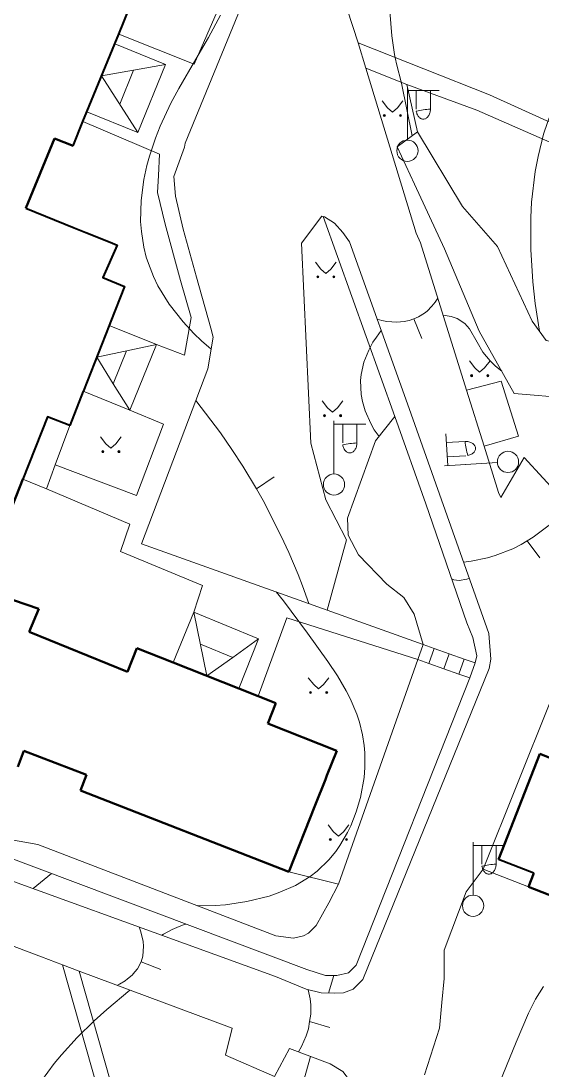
# Model space of a CAD drawing. Extents: x 1000 to 4000, y -5000 to -1000.
# Drawn here: x 1336 to 1385.1, y -4141.5 to -4042.7 of the extents above; entities that cross this region are included whole.
import ezdxf

# ---------------------------------------------------------------- set-up
doc = ezdxf.new("R2010")
doc.units = 0
doc.header["$MEASUREMENT"] = 0
for name, color, linetype in [('СЛОЙ_24', 7, 'CONTINUOUS'), ('СЛОЙ_25', 7, 'CONTINUOUS'), ('СЛОЙ_3', 7, 'CONTINUOUS'), ('СЛОЙ_37', 7, 'CONTINUOUS'), ('СЛОЙ_40', 7, 'CONTINUOUS'), ('СЛОЙ_41', 7, 'CONTINUOUS'), ('СЛОЙ_50', 7, 'CONTINUOUS'), ('СЛОЙ_6', 7, 'CONTINUOUS'), ('СЛОЙ_7', 7, 'CONTINUOUS')]:
    doc.layers.add(name, color=color, linetype=linetype)

msp = doc.modelspace()

# ---------------------------------------------------------------- linework, layer by layer
at = {"layer": 'СЛОЙ_24', "color": 253, "linetype": 'Continuous', "lineweight": 0}
for p, q in [((1352.322, -4046.749), (1345.227, -4043.904)), ((1368.516, -4047.128), (1367.794, -4044.72)), ((1351.429, -4074.151), (1348.791, -4073.157)), ((1339.254, -4084.485), (1346.904, -4087.383))]:
    msp.add_line(p, q, dxfattribs=at)
for points in [[(1383.27, -4000), (1375.044, -4015.2), (1374.209, -4016.421), (1373.44, -4017.612), (1371.682, -4018.812), (1369.445, -4019.771), (1367.047, -4020.091), (1365.369, -4020.33), (1351.485, -4054.189), (1351.43, -4054.544)], [(1407.236, -4006.503), (1404.147, -4014.794), (1391.306, -4009.365), (1386.393, -4020.929), (1381.781, -4018.997), (1379.076, -4025.453), (1372.726, -4027.274), (1372.347, -4027.571), (1371.415, -4027.91), (1369.122, -4029.191), (1367.684, -4030.55), (1367.261, -4031.202), (1366.526, -4032.108), (1365.383, -4034.475), (1365.144, -4036.622), (1367.794, -4044.72)], [(1348.825, -4039.022), (1354.723, -4041.291), (1352.322, -4046.749)], [(1367.794, -4044.72), (1380.153, -4049.617), (1397.656, -4057.568)], [(1368.516, -4047.128), (1373.236, -4062.645)], [(1368.516, -4047.128), (1372.368, -4048.654)], [(1372.368, -4048.654), (1378.949, -4051.062), (1401.155, -4060.807)], [(1349.064, -4055.229), (1341.866, -4052.143)], [(1351.43, -4054.544), (1350.406, -4057.314), (1350.567, -4059.161), (1351.289, -4062.291), (1352.556, -4066.797), (1353.897, -4071.601)], [(1349.064, -4055.229), (1348.962, -4057.234), (1348.881, -4058.839), (1349.604, -4061.81), (1351.035, -4067.116), (1352.047, -4070.611), (1351.429, -4074.151)], [(1364.855, -4098.168), (1366.676, -4091.542), (1364.722, -4087.771), (1363.33, -4082.424), (1362.46, -4063.614), (1364.363, -4061.047), (1364.486, -4061.093)], [(1364.486, -4061.093), (1364.596, -4061.133), (1365.563, -4061.726), (1366.35, -4062.596), (1366.975, -4063.461), (1372.589, -4079.181), (1380.102, -4100.35), (1380.272, -4102.78), (1380.115, -4103.649), (1368.228, -4132.967), (1367.308, -4133.853)], [(1364.486, -4061.093), (1371.222, -4079.926)], [(1373.236, -4062.645), (1373.65, -4063.577), (1377.991, -4077.438)], [(1367.308, -4133.853), (1366.386, -4134.216), (1365.536, -4134.234), (1364.296, -4134.216), (1362.88, -4133.88), (1360.01, -4132.657), (1326.035, -4120.363), (1321.294, -4117.52), (1314.751, -4112.107), (1309.917, -4108.516), (1307.59, -4105.996), (1306.868, -4103.507), (1307.109, -4100.536), (1307.831, -4098.208), (1308.954, -4095.158), (1311.362, -4089.699), (1318.424, -4071.956), (1319.609, -4070.23), (1320.612, -4069.749), (1322.538, -4069.99), (1325.89, -4071.251)], [(1353.897, -4071.601), (1354.135, -4072.456), (1353.618, -4075.444), (1347.377, -4091.907), (1364.855, -4098.168)], [(1377.991, -4077.438), (1381.24, -4076.603), (1382.882, -4081.792), (1379.641, -4082.708)], [(1377.991, -4077.438), (1379.641, -4082.708)], [(1349.436, -4080.634), (1346.268, -4079.341)], [(1349.436, -4080.634), (1346.904, -4087.383)], [(1371.222, -4079.926), (1374.161, -4088.142), (1378.024, -4099.352), (1378.596, -4100.738), (1378.957, -4102.464), (1378.794, -4103.141)], [(1379.641, -4082.708), (1381.014, -4087.089), (1381.217, -4087.571)], [(1381.217, -4087.571), (1383.414, -4083.803), (1386.993, -4087.68), (1396.351, -4091.685)], [(1338.428, -4086.728), (1346.293, -4090.06)], [(1346.293, -4090.06), (1345.41, -4092.629), (1353.115, -4095.84)], [(1353.115, -4095.84), (1352.297, -4098.367)], [(1373.888, -4101.403), (1364.855, -4098.168)], [(1361.06, -4098.891), (1358.354, -4106.27)], [(1373.388, -4102.813), (1361.06, -4098.891)], [(1387.435, -4102.97), (1385.887, -4106.73), (1379.57, -4122.573)], [(1378.294, -4104.551), (1367.597, -4131.6), (1366.88, -4132.317), (1365.787, -4132.59), (1364.717, -4132.59), (1362.939, -4131.998), (1326.937, -4118.494), (1326.726, -4118.368)], [(1379.57, -4122.573), (1377.968, -4124.698)], [(1383.827, -4124.217), (1379.57, -4122.573)], [(1377.968, -4124.698), (1375.878, -4130.19), (1375.878, -4132.848), (1375.666, -4135.116), (1375.453, -4137.526), (1374.036, -4141.933)], [(1337.97, -4130.822), (1331.858, -4128.529)], [(1339.942, -4131.562), (1337.97, -4130.822)], [(1341.521, -4132.154), (1339.942, -4131.562)], [(1339.942, -4131.562), (1347.064, -4156.736)], [(1341.521, -4132.154), (1354.021, -4176.336)], [(1355.911, -4137.551), (1341.521, -4132.154)], [(1355.911, -4137.551), (1355.284, -4140.08), (1359.891, -4142.083), (1361.326, -4139.456), (1365.153, -4140.889), (1366.348, -4141.605), (1367.066, -4142.56), (1367.305, -4143.516), (1364.515, -4150.708)]]:
    msp.add_lwpolyline(points, dxfattribs=at)
at = {"layer": 'СЛОЙ_25', "color": 253, "linetype": 'Continuous', "lineweight": 0}
for points in [[(1373.388, -4102.813), (1373.888, -4101.403)], [(1373.888, -4101.403), (1374.927, -4101.771), (1376.341, -4102.272), (1377.755, -4102.773), (1378.794, -4103.141)], [(1374.427, -4103.181), (1374.927, -4101.771)], [(1375.841, -4103.682), (1376.341, -4102.272)], [(1378.294, -4104.551), (1377.255, -4104.183), (1375.841, -4103.682), (1374.427, -4103.181), (1373.388, -4102.813)], [(1377.255, -4104.183), (1377.755, -4102.773)], [(1378.794, -4103.141), (1378.294, -4104.551)]]:
    msp.add_lwpolyline(points, dxfattribs=at)
at = {"layer": 'СЛОЙ_3', "color": 253, "linetype": 'Continuous', "lineweight": 0}
for p, q in [((1372.423, -4053.897), (1372.423, -4048.897)), ((1372.423, -4051.897), (1372.423, -4048.897)), ((1372.423, -4049.211), (1375.423, -4049.211)), ((1373.244, -4050.979), (1373.244, -4049.211)), ((1374.586, -4050.979), (1374.586, -4049.211)), ((1365.502, -4085.334), (1365.502, -4080.334)), ((1365.502, -4083.334), (1365.502, -4080.334)), ((1365.502, -4080.648), (1368.502, -4080.648)), ((1366.323, -4082.416), (1366.323, -4080.648)), ((1367.665, -4082.416), (1367.665, -4080.648)), ((1376.214, -4084.549), (1376.033, -4081.555)), ((1377.848, -4082.283), (1376.084, -4082.391)), ((1377.93, -4083.623), (1376.165, -4083.73)), ((1380.892, -4084.266), (1375.901, -4084.568)), ((1378.896, -4084.387), (1375.901, -4084.568)), ((1378.606, -4125.009), (1378.606, -4120.009)), ((1378.606, -4123.009), (1378.606, -4120.009)), ((1378.606, -4120.323), (1381.606, -4120.323)), ((1379.427, -4122.091), (1379.427, -4120.323)), ((1380.769, -4122.091), (1380.769, -4120.323))]:
    msp.add_line(p, q, dxfattribs=at)
for points in [[(1374.586, -4050.979, -0.035191), (1374.573, -4051.163, -0.036545), (1374.535, -4051.34, -0.03934), (1374.473, -4051.503, -0.0437), (1374.39, -4051.646, -0.049642), (1374.288, -4051.763, -0.056748), (1374.172, -4051.85, -0.0637), (1374.046, -4051.904, -0.068204), (1373.915, -4051.922, -0.068204), (1373.784, -4051.904, -0.0637), (1373.658, -4051.85, -0.056748), (1373.542, -4051.763, -0.049642), (1373.44, -4051.646, -0.0437), (1373.357, -4051.503, -0.03934), (1373.295, -4051.34, -0.036545), (1373.257, -4051.163, -0.035191)], [(1367.665, -4082.416, -0.035191), (1367.652, -4082.6, -0.036545), (1367.614, -4082.777, -0.03934), (1367.552, -4082.94, -0.0437), (1367.469, -4083.083, -0.049642), (1367.367, -4083.2, -0.056748), (1367.251, -4083.287, -0.0637), (1367.125, -4083.341, -0.068204), (1366.994, -4083.359, -0.068204), (1366.863, -4083.341, -0.0637), (1366.737, -4083.287, -0.056748), (1366.621, -4083.2, -0.049642), (1366.519, -4083.083, -0.0437), (1366.436, -4082.94, -0.03934), (1366.374, -4082.777, -0.036545), (1366.336, -4082.6, -0.035191)], [(1377.849, -4082.283, -0.035191), (1378.033, -4082.285, -0.036545), (1378.212, -4082.312, -0.03934), (1378.378, -4082.364, -0.0437), (1378.526, -4082.439, -0.049642), (1378.649, -4082.533, -0.056748), (1378.743, -4082.644, -0.0637), (1378.804, -4082.766, -0.068204), (1378.83, -4082.896, -0.068204), (1378.82, -4083.028, -0.0637), (1378.774, -4083.156, -0.056748), (1378.694, -4083.278, -0.049642), (1378.583, -4083.386, -0.0437), (1378.446, -4083.478, -0.03934), (1378.287, -4083.55, -0.036545), (1378.113, -4083.599, -0.035191)], [(1380.769, -4122.091, -0.035191), (1380.756, -4122.275, -0.036545), (1380.718, -4122.452, -0.03934), (1380.656, -4122.615, -0.0437), (1380.573, -4122.758, -0.049642), (1380.471, -4122.875, -0.056748), (1380.355, -4122.962, -0.0637), (1380.229, -4123.016, -0.068204), (1380.098, -4123.034, -0.068204), (1379.967, -4123.016, -0.0637), (1379.841, -4122.962, -0.056748), (1379.725, -4122.875, -0.049642), (1379.623, -4122.758, -0.0437), (1379.54, -4122.615, -0.03934), (1379.478, -4122.452, -0.036545), (1379.44, -4122.275, -0.035191)]]:
    msp.add_lwpolyline(points, format="xyb", close=True, dxfattribs=at)
for centre in [(1372.423, -4054.897), (1381.89, -4084.205), (1365.502, -4086.334), (1378.606, -4126.009)]:
    msp.add_circle(centre, 1, dxfattribs=at)
at = {"layer": 'СЛОЙ_37', "color": 253, "linetype": 'Continuous', "lineweight": 0}
for points in [[(1394.195, -4076.854), (1391.917, -4077.244), (1387.704, -4078.187), (1382.477, -4077.745), (1379.189, -4071.884), (1375.901, -4064.147), (1373.083, -4058.051), (1371.44, -4054.534), (1373.38, -4053.105)], [(1373.38, -4053.105), (1377.605, -4060.146), (1380.892, -4063.901), (1384.179, -4070.942), (1385.487, -4072.753), (1387.76, -4073.224), (1389.672, -4072.974), (1391.751, -4072.558), (1393.552, -4071.616), (1396.711, -4068.427)], [(1373.888, -4101.403), (1373.066, -4098.56), (1372.09, -4096.961), (1370.492, -4095.718), (1367.829, -4092.966), (1366.853, -4091.101), (1366.764, -4089.503), (1369.427, -4082.221), (1371.222, -4079.926)], [(1365.923, -4123.985), (1373.388, -4102.813)], [(1326.726, -4118.368), (1327.838, -4117.865), (1332.129, -4118.818), (1334.989, -4119.771), (1337.611, -4120.248), (1360.015, -4128.826), (1361.683, -4129.064), (1362.637, -4128.826), (1363.113, -4128.587), (1363.828, -4127.872), (1365.02, -4125.738), (1365.923, -4123.985)]]:
    msp.add_lwpolyline(points, dxfattribs=at)
at = {"layer": 'СЛОЙ_40', "color": 253, "linetype": 'Continuous', "lineweight": 0}
for points in [[(1373.38, -4053.105), (1372.368, -4048.654)], [(1361.244, -4122.818), (1365.923, -4123.985)]]:
    msp.add_lwpolyline(points, dxfattribs=at)
at = {"layer": 'СЛОЙ_41', "color": 253, "linetype": 'Continuous', "lineweight": 0}
for p, q in [((1370.032, -4050.192), (1370.542, -4050.842)), ((1370.542, -4050.842), (1371.002, -4051.252)), ((1371.472, -4050.842), (1371.002, -4051.252)), ((1371.982, -4050.192), (1371.472, -4050.842)), ((1363.762, -4065.385), (1364.272, -4066.035)), ((1365.712, -4065.385), (1365.202, -4066.035)), ((1364.272, -4066.035), (1364.732, -4066.445)), ((1365.202, -4066.035), (1364.732, -4066.445)), ((1378.253, -4074.696), (1378.763, -4075.346)), ((1380.203, -4074.696), (1379.693, -4075.346)), ((1378.763, -4075.346), (1379.223, -4075.756)), ((1379.693, -4075.346), (1379.223, -4075.756)), ((1364.395, -4078.457), (1364.905, -4079.107)), ((1366.345, -4078.457), (1365.835, -4079.107)), ((1364.905, -4079.107), (1365.365, -4079.517)), ((1365.835, -4079.107), (1365.365, -4079.517)), ((1343.517, -4081.845), (1344.027, -4082.495)), ((1344.027, -4082.495), (1344.487, -4082.905)), ((1344.957, -4082.495), (1344.487, -4082.905)), ((1345.467, -4081.845), (1344.957, -4082.495)), ((1363.085, -4104.527), (1363.595, -4105.177)), ((1363.595, -4105.177), (1364.055, -4105.587)), ((1364.525, -4105.177), (1364.055, -4105.587)), ((1365.035, -4104.527), (1364.525, -4105.177)), ((1364.946, -4118.383), (1365.456, -4119.033)), ((1365.456, -4119.033), (1365.916, -4119.443)), ((1366.386, -4119.033), (1365.916, -4119.443)), ((1366.896, -4118.383), (1366.386, -4119.033))]:
    msp.add_line(p, q, dxfattribs=at)
for centre in [(1370.246, -4051.58), (1371.767, -4051.58), (1363.976, -4066.773), (1365.497, -4066.773), (1378.467, -4076.084), (1379.988, -4076.084), (1364.609, -4079.845), (1366.13, -4079.845), (1343.731, -4083.233), (1345.252, -4083.233), (1363.299, -4105.917), (1364.82, -4105.917), (1365.16, -4119.771), (1366.681, -4119.771)]:
    msp.add_circle(centre, 0.0976, dxfattribs=at)
for points in [[(1370.15, -4051.599), (1370.148, -4051.58), (1370.15, -4051.561)], [(1370.155, -4051.617), (1370.15, -4051.561), (1370.155, -4051.543)], [(1370.15, -4051.599), (1370.15, -4051.561), (1370.155, -4051.617)], [(1370.164, -4051.634), (1370.155, -4051.543), (1370.164, -4051.526)], [(1370.155, -4051.617), (1370.155, -4051.543), (1370.164, -4051.634)], [(1370.177, -4051.649), (1370.164, -4051.526), (1370.177, -4051.511)], [(1370.164, -4051.634), (1370.164, -4051.526), (1370.177, -4051.649)], [(1370.191, -4051.661), (1370.177, -4051.511), (1370.191, -4051.499)], [(1370.177, -4051.649), (1370.177, -4051.511), (1370.191, -4051.661)], [(1370.208, -4051.67), (1370.191, -4051.499), (1370.208, -4051.49)], [(1370.191, -4051.661), (1370.191, -4051.499), (1370.208, -4051.67)], [(1370.227, -4051.676), (1370.208, -4051.49), (1370.227, -4051.484)], [(1370.208, -4051.67), (1370.208, -4051.49), (1370.227, -4051.676)], [(1370.246, -4051.678), (1370.227, -4051.484), (1370.246, -4051.482)], [(1370.227, -4051.676), (1370.227, -4051.484), (1370.246, -4051.678)], [(1371.671, -4051.599), (1371.669, -4051.58), (1371.671, -4051.561)], [(1371.676, -4051.617), (1371.671, -4051.561), (1371.676, -4051.543)], [(1371.671, -4051.599), (1371.671, -4051.561), (1371.676, -4051.617)], [(1371.685, -4051.634), (1371.676, -4051.543), (1371.685, -4051.526)], [(1371.676, -4051.617), (1371.676, -4051.543), (1371.685, -4051.634)], [(1371.698, -4051.649), (1371.685, -4051.526), (1371.698, -4051.511)], [(1371.685, -4051.634), (1371.685, -4051.526), (1371.698, -4051.649)], [(1371.712, -4051.661), (1371.698, -4051.511), (1371.712, -4051.499)], [(1371.698, -4051.649), (1371.698, -4051.511), (1371.712, -4051.661)], [(1371.729, -4051.67), (1371.712, -4051.499), (1371.729, -4051.49)], [(1371.712, -4051.661), (1371.712, -4051.499), (1371.729, -4051.67)], [(1371.748, -4051.676), (1371.729, -4051.49), (1371.748, -4051.484)], [(1371.729, -4051.67), (1371.729, -4051.49), (1371.748, -4051.676)], [(1371.767, -4051.678), (1371.748, -4051.484), (1371.767, -4051.482)], [(1371.748, -4051.676), (1371.748, -4051.484), (1371.767, -4051.678)], [(1363.88, -4066.792), (1363.878, -4066.773), (1363.88, -4066.754)], [(1363.885, -4066.81), (1363.88, -4066.754), (1363.885, -4066.736)], [(1363.88, -4066.792), (1363.88, -4066.754), (1363.885, -4066.81)], [(1363.894, -4066.827), (1363.885, -4066.736), (1363.894, -4066.719)], [(1363.885, -4066.81), (1363.885, -4066.736), (1363.894, -4066.827)], [(1363.907, -4066.842), (1363.894, -4066.719), (1363.907, -4066.704)], [(1363.894, -4066.827), (1363.894, -4066.719), (1363.907, -4066.842)], [(1363.921, -4066.854), (1363.907, -4066.704), (1363.921, -4066.692)], [(1363.907, -4066.842), (1363.907, -4066.704), (1363.921, -4066.854)], [(1363.938, -4066.863), (1363.921, -4066.692), (1363.938, -4066.683)], [(1363.921, -4066.854), (1363.921, -4066.692), (1363.938, -4066.863)], [(1363.957, -4066.869), (1363.938, -4066.683), (1363.957, -4066.677)], [(1363.938, -4066.863), (1363.938, -4066.683), (1363.957, -4066.869)], [(1363.976, -4066.871), (1363.957, -4066.677), (1363.976, -4066.675)], [(1363.957, -4066.869), (1363.957, -4066.677), (1363.976, -4066.871)], [(1365.401, -4066.792), (1365.399, -4066.773), (1365.401, -4066.754)], [(1365.406, -4066.81), (1365.401, -4066.754), (1365.406, -4066.736)], [(1365.401, -4066.792), (1365.401, -4066.754), (1365.406, -4066.81)], [(1365.415, -4066.827), (1365.406, -4066.736), (1365.415, -4066.719)], [(1365.406, -4066.81), (1365.406, -4066.736), (1365.415, -4066.827)], [(1365.428, -4066.842), (1365.415, -4066.719), (1365.428, -4066.704)], [(1365.415, -4066.827), (1365.415, -4066.719), (1365.428, -4066.842)], [(1365.442, -4066.854), (1365.428, -4066.704), (1365.442, -4066.692)], [(1365.428, -4066.842), (1365.428, -4066.704), (1365.442, -4066.854)], [(1365.459, -4066.863), (1365.442, -4066.692), (1365.459, -4066.683)], [(1365.442, -4066.854), (1365.442, -4066.692), (1365.459, -4066.863)], [(1365.478, -4066.869), (1365.459, -4066.683), (1365.478, -4066.677)], [(1365.459, -4066.863), (1365.459, -4066.683), (1365.478, -4066.869)], [(1365.497, -4066.871), (1365.478, -4066.677), (1365.497, -4066.675)], [(1365.478, -4066.869), (1365.478, -4066.677), (1365.497, -4066.871)], [(1378.371, -4076.103), (1378.369, -4076.084), (1378.371, -4076.065)], [(1378.376, -4076.121), (1378.371, -4076.065), (1378.376, -4076.047)], [(1378.371, -4076.103), (1378.371, -4076.065), (1378.376, -4076.121)], [(1378.385, -4076.138), (1378.376, -4076.047), (1378.385, -4076.03)], [(1378.376, -4076.121), (1378.376, -4076.047), (1378.385, -4076.138)], [(1378.398, -4076.153), (1378.385, -4076.03), (1378.398, -4076.015)], [(1378.385, -4076.138), (1378.385, -4076.03), (1378.398, -4076.153)], [(1378.412, -4076.165), (1378.398, -4076.015), (1378.412, -4076.003)], [(1378.398, -4076.153), (1378.398, -4076.015), (1378.412, -4076.165)], [(1378.429, -4076.174), (1378.412, -4076.003), (1378.429, -4075.994)], [(1378.412, -4076.165), (1378.412, -4076.003), (1378.429, -4076.174)], [(1378.448, -4076.18), (1378.429, -4075.994), (1378.448, -4075.988)], [(1378.429, -4076.174), (1378.429, -4075.994), (1378.448, -4076.18)], [(1378.467, -4076.182), (1378.448, -4075.988), (1378.467, -4075.986)], [(1378.448, -4076.18), (1378.448, -4075.988), (1378.467, -4076.182)], [(1379.892, -4076.103), (1379.89, -4076.084), (1379.892, -4076.065)], [(1379.897, -4076.121), (1379.892, -4076.065), (1379.897, -4076.047)], [(1379.892, -4076.103), (1379.892, -4076.065), (1379.897, -4076.121)], [(1379.906, -4076.138), (1379.897, -4076.047), (1379.906, -4076.03)], [(1379.897, -4076.121), (1379.897, -4076.047), (1379.906, -4076.138)], [(1379.919, -4076.153), (1379.906, -4076.03), (1379.919, -4076.015)], [(1379.906, -4076.138), (1379.906, -4076.03), (1379.919, -4076.153)], [(1379.933, -4076.165), (1379.919, -4076.015), (1379.933, -4076.003)], [(1379.919, -4076.153), (1379.919, -4076.015), (1379.933, -4076.165)], [(1379.95, -4076.174), (1379.933, -4076.003), (1379.95, -4075.994)], [(1379.933, -4076.165), (1379.933, -4076.003), (1379.95, -4076.174)], [(1379.969, -4076.18), (1379.95, -4075.994), (1379.969, -4075.988)], [(1379.95, -4076.174), (1379.95, -4075.994), (1379.969, -4076.18)], [(1379.988, -4076.182), (1379.969, -4075.988), (1379.988, -4075.986)], [(1379.969, -4076.18), (1379.969, -4075.988), (1379.988, -4076.182)], [(1364.513, -4079.864), (1364.511, -4079.845), (1364.513, -4079.826)], [(1364.518, -4079.882), (1364.513, -4079.826), (1364.518, -4079.808)], [(1364.513, -4079.864), (1364.513, -4079.826), (1364.518, -4079.882)], [(1364.527, -4079.899), (1364.518, -4079.808), (1364.527, -4079.791)], [(1364.518, -4079.882), (1364.518, -4079.808), (1364.527, -4079.899)], [(1364.54, -4079.914), (1364.527, -4079.791), (1364.54, -4079.776)], [(1364.527, -4079.899), (1364.527, -4079.791), (1364.54, -4079.914)], [(1364.554, -4079.926), (1364.54, -4079.776), (1364.554, -4079.764)], [(1364.54, -4079.914), (1364.54, -4079.776), (1364.554, -4079.926)], [(1364.571, -4079.935), (1364.554, -4079.764), (1364.571, -4079.755)], [(1364.554, -4079.926), (1364.554, -4079.764), (1364.571, -4079.935)], [(1364.59, -4079.941), (1364.571, -4079.755), (1364.59, -4079.749)], [(1364.571, -4079.935), (1364.571, -4079.755), (1364.59, -4079.941)], [(1364.609, -4079.943), (1364.59, -4079.749), (1364.609, -4079.747)], [(1364.59, -4079.941), (1364.59, -4079.749), (1364.609, -4079.943)], [(1366.034, -4079.864), (1366.032, -4079.845), (1366.034, -4079.826)], [(1366.039, -4079.882), (1366.034, -4079.826), (1366.039, -4079.808)], [(1366.034, -4079.864), (1366.034, -4079.826), (1366.039, -4079.882)], [(1366.048, -4079.899), (1366.039, -4079.808), (1366.048, -4079.791)], [(1366.039, -4079.882), (1366.039, -4079.808), (1366.048, -4079.899)], [(1366.061, -4079.914), (1366.048, -4079.791), (1366.061, -4079.776)], [(1366.048, -4079.899), (1366.048, -4079.791), (1366.061, -4079.914)], [(1366.075, -4079.926), (1366.061, -4079.776), (1366.075, -4079.764)], [(1366.061, -4079.914), (1366.061, -4079.776), (1366.075, -4079.926)], [(1366.092, -4079.935), (1366.075, -4079.764), (1366.092, -4079.755)], [(1366.075, -4079.926), (1366.075, -4079.764), (1366.092, -4079.935)], [(1366.111, -4079.941), (1366.092, -4079.755), (1366.111, -4079.749)], [(1366.092, -4079.935), (1366.092, -4079.755), (1366.111, -4079.941)], [(1366.13, -4079.943), (1366.111, -4079.749), (1366.13, -4079.747)], [(1366.111, -4079.941), (1366.111, -4079.749), (1366.13, -4079.943)], [(1343.635, -4083.252), (1343.633, -4083.233), (1343.635, -4083.214)], [(1343.64, -4083.27), (1343.635, -4083.214), (1343.64, -4083.196)], [(1343.635, -4083.252), (1343.635, -4083.214), (1343.64, -4083.27)], [(1343.649, -4083.287), (1343.64, -4083.196), (1343.649, -4083.179)], [(1343.64, -4083.27), (1343.64, -4083.196), (1343.649, -4083.287)], [(1343.662, -4083.302), (1343.649, -4083.179), (1343.662, -4083.164)], [(1343.649, -4083.287), (1343.649, -4083.179), (1343.662, -4083.302)], [(1343.676, -4083.314), (1343.662, -4083.164), (1343.676, -4083.152)], [(1343.662, -4083.302), (1343.662, -4083.164), (1343.676, -4083.314)], [(1343.693, -4083.323), (1343.676, -4083.152), (1343.693, -4083.143)], [(1343.676, -4083.314), (1343.676, -4083.152), (1343.693, -4083.323)], [(1343.712, -4083.329), (1343.693, -4083.143), (1343.712, -4083.137)], [(1343.693, -4083.323), (1343.693, -4083.143), (1343.712, -4083.329)], [(1343.731, -4083.331), (1343.712, -4083.137), (1343.731, -4083.135)], [(1343.712, -4083.329), (1343.712, -4083.137), (1343.731, -4083.331)], [(1345.156, -4083.252), (1345.154, -4083.233), (1345.156, -4083.214)], [(1345.161, -4083.27), (1345.156, -4083.214), (1345.161, -4083.196)], [(1345.156, -4083.252), (1345.156, -4083.214), (1345.161, -4083.27)], [(1345.17, -4083.287), (1345.161, -4083.196), (1345.17, -4083.179)], [(1345.161, -4083.27), (1345.161, -4083.196), (1345.17, -4083.287)], [(1345.183, -4083.302), (1345.17, -4083.179), (1345.183, -4083.164)], [(1345.17, -4083.287), (1345.17, -4083.179), (1345.183, -4083.302)], [(1345.197, -4083.314), (1345.183, -4083.164), (1345.197, -4083.152)], [(1345.183, -4083.302), (1345.183, -4083.164), (1345.197, -4083.314)], [(1345.214, -4083.323), (1345.197, -4083.152), (1345.214, -4083.143)], [(1345.197, -4083.314), (1345.197, -4083.152), (1345.214, -4083.323)], [(1345.233, -4083.329), (1345.214, -4083.143), (1345.233, -4083.137)], [(1345.214, -4083.323), (1345.214, -4083.143), (1345.233, -4083.329)], [(1345.252, -4083.331), (1345.233, -4083.137), (1345.252, -4083.135)], [(1345.233, -4083.329), (1345.233, -4083.137), (1345.252, -4083.331)], [(1363.203, -4105.936), (1363.201, -4105.917), (1363.203, -4105.897)], [(1363.209, -4105.954), (1363.203, -4105.897), (1363.209, -4105.879)], [(1363.203, -4105.936), (1363.203, -4105.897), (1363.209, -4105.954)], [(1363.218, -4105.971), (1363.209, -4105.879), (1363.218, -4105.862)], [(1363.209, -4105.954), (1363.209, -4105.879), (1363.218, -4105.971)], [(1363.23, -4105.986), (1363.218, -4105.862), (1363.23, -4105.848)], [(1363.218, -4105.971), (1363.218, -4105.862), (1363.23, -4105.986)], [(1363.245, -4105.998), (1363.23, -4105.848), (1363.245, -4105.835)], [(1363.23, -4105.986), (1363.23, -4105.848), (1363.245, -4105.998)], [(1363.262, -4106.007), (1363.245, -4105.835), (1363.262, -4105.826)], [(1363.245, -4105.998), (1363.245, -4105.835), (1363.262, -4106.007)], [(1363.28, -4106.012), (1363.262, -4105.826), (1363.28, -4105.821)], [(1363.262, -4106.007), (1363.262, -4105.826), (1363.28, -4106.012)], [(1363.299, -4106.014), (1363.28, -4105.821), (1363.299, -4105.819)], [(1363.28, -4106.012), (1363.28, -4105.821), (1363.299, -4106.014)], [(1364.724, -4105.936), (1364.722, -4105.917), (1364.724, -4105.897)], [(1364.73, -4105.954), (1364.724, -4105.897), (1364.73, -4105.879)], [(1364.724, -4105.936), (1364.724, -4105.897), (1364.73, -4105.954)], [(1364.739, -4105.971), (1364.73, -4105.879), (1364.739, -4105.862)], [(1364.73, -4105.954), (1364.73, -4105.879), (1364.739, -4105.971)], [(1364.751, -4105.986), (1364.739, -4105.862), (1364.751, -4105.848)], [(1364.739, -4105.971), (1364.739, -4105.862), (1364.751, -4105.986)], [(1364.766, -4105.998), (1364.751, -4105.848), (1364.766, -4105.835)], [(1364.751, -4105.986), (1364.751, -4105.848), (1364.766, -4105.998)], [(1364.783, -4106.007), (1364.766, -4105.835), (1364.783, -4105.826)], [(1364.766, -4105.998), (1364.766, -4105.835), (1364.783, -4106.007)], [(1364.801, -4106.012), (1364.783, -4105.826), (1364.801, -4105.821)], [(1364.783, -4106.007), (1364.783, -4105.826), (1364.801, -4106.012)], [(1364.82, -4106.014), (1364.801, -4105.821), (1364.82, -4105.819)], [(1364.801, -4106.012), (1364.801, -4105.821), (1364.82, -4106.014)], [(1365.064, -4119.79), (1365.062, -4119.771), (1365.064, -4119.752)], [(1365.069, -4119.808), (1365.064, -4119.752), (1365.069, -4119.734)], [(1365.064, -4119.79), (1365.064, -4119.752), (1365.069, -4119.808)], [(1365.078, -4119.825), (1365.069, -4119.734), (1365.078, -4119.717)], [(1365.069, -4119.808), (1365.069, -4119.734), (1365.078, -4119.825)], [(1365.091, -4119.84), (1365.078, -4119.717), (1365.091, -4119.702)], [(1365.078, -4119.825), (1365.078, -4119.717), (1365.091, -4119.84)], [(1365.105, -4119.852), (1365.091, -4119.702), (1365.105, -4119.69)], [(1365.091, -4119.84), (1365.091, -4119.702), (1365.105, -4119.852)], [(1365.122, -4119.861), (1365.105, -4119.69), (1365.122, -4119.681)], [(1365.105, -4119.852), (1365.105, -4119.69), (1365.122, -4119.861)], [(1365.141, -4119.867), (1365.122, -4119.681), (1365.141, -4119.675)], [(1365.122, -4119.861), (1365.122, -4119.681), (1365.141, -4119.867)], [(1365.16, -4119.869), (1365.141, -4119.675), (1365.16, -4119.673)], [(1365.141, -4119.867), (1365.141, -4119.675), (1365.16, -4119.869)], [(1366.585, -4119.79), (1366.583, -4119.771), (1366.585, -4119.752)], [(1366.59, -4119.808), (1366.585, -4119.752), (1366.59, -4119.734)], [(1366.585, -4119.79), (1366.585, -4119.752), (1366.59, -4119.808)], [(1366.599, -4119.825), (1366.59, -4119.734), (1366.599, -4119.717)], [(1366.59, -4119.808), (1366.59, -4119.734), (1366.599, -4119.825)], [(1366.612, -4119.84), (1366.599, -4119.717), (1366.612, -4119.702)], [(1366.599, -4119.825), (1366.599, -4119.717), (1366.612, -4119.84)], [(1366.626, -4119.852), (1366.612, -4119.702), (1366.626, -4119.69)], [(1366.612, -4119.84), (1366.612, -4119.702), (1366.626, -4119.852)], [(1366.643, -4119.861), (1366.626, -4119.69), (1366.643, -4119.681)], [(1366.626, -4119.852), (1366.626, -4119.69), (1366.643, -4119.861)], [(1366.662, -4119.867), (1366.643, -4119.681), (1366.662, -4119.675)], [(1366.643, -4119.861), (1366.643, -4119.681), (1366.662, -4119.867)], [(1366.681, -4119.869), (1366.662, -4119.675), (1366.681, -4119.673)], [(1366.662, -4119.867), (1366.662, -4119.675), (1366.681, -4119.869)]]:
    msp.add_solid(points, dxfattribs=at)
at = {"layer": 'СЛОЙ_41', "color": 253, "linetype": 'Continuous', "lineweight": 0, "extrusion": (0, 0, -1)}
for points in [[(-1370.246, -4051.678), (-1370.246, -4051.482), (-1370.265, -4051.676)], [(-1370.265, -4051.676), (-1370.246, -4051.482), (-1370.265, -4051.484)], [(-1370.265, -4051.676), (-1370.265, -4051.484), (-1370.283, -4051.67)], [(-1370.283, -4051.67), (-1370.265, -4051.484), (-1370.283, -4051.49)], [(-1370.283, -4051.67), (-1370.283, -4051.49), (-1370.3, -4051.661)], [(-1370.3, -4051.661), (-1370.283, -4051.49), (-1370.3, -4051.499)], [(-1370.3, -4051.661), (-1370.3, -4051.499), (-1370.315, -4051.649)], [(-1370.315, -4051.649), (-1370.3, -4051.499), (-1370.315, -4051.511)], [(-1370.315, -4051.649), (-1370.315, -4051.511), (-1370.327, -4051.634)], [(-1370.327, -4051.634), (-1370.315, -4051.511), (-1370.327, -4051.526)], [(-1370.327, -4051.634), (-1370.327, -4051.526), (-1370.336, -4051.617)], [(-1370.336, -4051.617), (-1370.327, -4051.526), (-1370.336, -4051.543)], [(-1370.336, -4051.617), (-1370.336, -4051.543), (-1370.341, -4051.599)], [(-1370.341, -4051.599), (-1370.336, -4051.543), (-1370.341, -4051.561)], [(-1370.341, -4051.599), (-1370.341, -4051.561), (-1370.343, -4051.58)], [(-1371.767, -4051.678), (-1371.767, -4051.482), (-1371.786, -4051.676)], [(-1371.786, -4051.676), (-1371.767, -4051.482), (-1371.786, -4051.484)], [(-1371.786, -4051.676), (-1371.786, -4051.484), (-1371.804, -4051.67)], [(-1371.804, -4051.67), (-1371.786, -4051.484), (-1371.804, -4051.49)], [(-1371.804, -4051.67), (-1371.804, -4051.49), (-1371.821, -4051.661)], [(-1371.821, -4051.661), (-1371.804, -4051.49), (-1371.821, -4051.499)], [(-1371.821, -4051.661), (-1371.821, -4051.499), (-1371.836, -4051.649)], [(-1371.836, -4051.649), (-1371.821, -4051.499), (-1371.836, -4051.511)], [(-1371.836, -4051.649), (-1371.836, -4051.511), (-1371.848, -4051.634)], [(-1371.848, -4051.634), (-1371.836, -4051.511), (-1371.848, -4051.526)], [(-1371.848, -4051.634), (-1371.848, -4051.526), (-1371.857, -4051.617)], [(-1371.857, -4051.617), (-1371.848, -4051.526), (-1371.857, -4051.543)], [(-1371.857, -4051.617), (-1371.857, -4051.543), (-1371.862, -4051.599)], [(-1371.862, -4051.599), (-1371.857, -4051.543), (-1371.862, -4051.561)], [(-1371.862, -4051.599), (-1371.862, -4051.561), (-1371.864, -4051.58)], [(-1363.976, -4066.871), (-1363.976, -4066.675), (-1363.995, -4066.869)], [(-1363.995, -4066.869), (-1363.976, -4066.675), (-1363.995, -4066.677)], [(-1363.995, -4066.869), (-1363.995, -4066.677), (-1364.013, -4066.863)], [(-1364.013, -4066.863), (-1363.995, -4066.677), (-1364.013, -4066.683)], [(-1364.013, -4066.863), (-1364.013, -4066.683), (-1364.03, -4066.854)], [(-1364.03, -4066.854), (-1364.013, -4066.683), (-1364.03, -4066.692)], [(-1364.03, -4066.854), (-1364.03, -4066.692), (-1364.045, -4066.842)], [(-1364.045, -4066.842), (-1364.03, -4066.692), (-1364.045, -4066.704)], [(-1364.045, -4066.842), (-1364.045, -4066.704), (-1364.057, -4066.827)], [(-1364.057, -4066.827), (-1364.045, -4066.704), (-1364.057, -4066.719)], [(-1364.057, -4066.827), (-1364.057, -4066.719), (-1364.066, -4066.81)], [(-1364.066, -4066.81), (-1364.057, -4066.719), (-1364.066, -4066.736)], [(-1364.066, -4066.81), (-1364.066, -4066.736), (-1364.071, -4066.792)], [(-1364.071, -4066.792), (-1364.066, -4066.736), (-1364.071, -4066.754)], [(-1364.071, -4066.792), (-1364.071, -4066.754), (-1364.073, -4066.773)], [(-1365.497, -4066.871), (-1365.497, -4066.675), (-1365.516, -4066.869)], [(-1365.516, -4066.869), (-1365.497, -4066.675), (-1365.516, -4066.677)], [(-1365.516, -4066.869), (-1365.516, -4066.677), (-1365.534, -4066.863)], [(-1365.534, -4066.863), (-1365.516, -4066.677), (-1365.534, -4066.683)], [(-1365.534, -4066.863), (-1365.534, -4066.683), (-1365.551, -4066.854)], [(-1365.551, -4066.854), (-1365.534, -4066.683), (-1365.551, -4066.692)], [(-1365.551, -4066.854), (-1365.551, -4066.692), (-1365.566, -4066.842)], [(-1365.566, -4066.842), (-1365.551, -4066.692), (-1365.566, -4066.704)], [(-1365.566, -4066.842), (-1365.566, -4066.704), (-1365.578, -4066.827)], [(-1365.578, -4066.827), (-1365.566, -4066.704), (-1365.578, -4066.719)], [(-1365.578, -4066.827), (-1365.578, -4066.719), (-1365.587, -4066.81)], [(-1365.587, -4066.81), (-1365.578, -4066.719), (-1365.587, -4066.736)], [(-1365.587, -4066.81), (-1365.587, -4066.736), (-1365.592, -4066.792)], [(-1365.592, -4066.792), (-1365.587, -4066.736), (-1365.592, -4066.754)], [(-1365.592, -4066.792), (-1365.592, -4066.754), (-1365.594, -4066.773)], [(-1378.467, -4076.182), (-1378.467, -4075.986), (-1378.486, -4076.18)], [(-1378.486, -4076.18), (-1378.467, -4075.986), (-1378.486, -4075.988)], [(-1378.486, -4076.18), (-1378.486, -4075.988), (-1378.504, -4076.174)], [(-1378.504, -4076.174), (-1378.486, -4075.988), (-1378.504, -4075.994)], [(-1378.504, -4076.174), (-1378.504, -4075.994), (-1378.521, -4076.165)], [(-1378.521, -4076.165), (-1378.504, -4075.994), (-1378.521, -4076.003)], [(-1378.521, -4076.165), (-1378.521, -4076.003), (-1378.536, -4076.153)], [(-1378.536, -4076.153), (-1378.521, -4076.003), (-1378.536, -4076.015)], [(-1378.536, -4076.153), (-1378.536, -4076.015), (-1378.548, -4076.138)], [(-1378.548, -4076.138), (-1378.536, -4076.015), (-1378.548, -4076.03)], [(-1378.548, -4076.138), (-1378.548, -4076.03), (-1378.557, -4076.121)], [(-1378.557, -4076.121), (-1378.548, -4076.03), (-1378.557, -4076.047)], [(-1378.557, -4076.121), (-1378.557, -4076.047), (-1378.562, -4076.103)], [(-1378.562, -4076.103), (-1378.557, -4076.047), (-1378.562, -4076.065)], [(-1378.562, -4076.103), (-1378.562, -4076.065), (-1378.564, -4076.084)], [(-1379.988, -4076.182), (-1379.988, -4075.986), (-1380.007, -4076.18)], [(-1380.007, -4076.18), (-1379.988, -4075.986), (-1380.007, -4075.988)], [(-1380.007, -4076.18), (-1380.007, -4075.988), (-1380.025, -4076.174)], [(-1380.025, -4076.174), (-1380.007, -4075.988), (-1380.025, -4075.994)], [(-1380.025, -4076.174), (-1380.025, -4075.994), (-1380.042, -4076.165)], [(-1380.042, -4076.165), (-1380.025, -4075.994), (-1380.042, -4076.003)], [(-1380.042, -4076.165), (-1380.042, -4076.003), (-1380.057, -4076.153)], [(-1380.057, -4076.153), (-1380.042, -4076.003), (-1380.057, -4076.015)], [(-1380.057, -4076.153), (-1380.057, -4076.015), (-1380.069, -4076.138)], [(-1380.069, -4076.138), (-1380.057, -4076.015), (-1380.069, -4076.03)], [(-1380.069, -4076.138), (-1380.069, -4076.03), (-1380.078, -4076.121)], [(-1380.078, -4076.121), (-1380.069, -4076.03), (-1380.078, -4076.047)], [(-1380.078, -4076.121), (-1380.078, -4076.047), (-1380.083, -4076.103)], [(-1380.083, -4076.103), (-1380.078, -4076.047), (-1380.083, -4076.065)], [(-1380.083, -4076.103), (-1380.083, -4076.065), (-1380.085, -4076.084)], [(-1364.609, -4079.943), (-1364.609, -4079.747), (-1364.628, -4079.941)], [(-1364.628, -4079.941), (-1364.609, -4079.747), (-1364.628, -4079.749)], [(-1364.628, -4079.941), (-1364.628, -4079.749), (-1364.646, -4079.935)], [(-1364.646, -4079.935), (-1364.628, -4079.749), (-1364.646, -4079.755)], [(-1364.646, -4079.935), (-1364.646, -4079.755), (-1364.663, -4079.926)], [(-1364.663, -4079.926), (-1364.646, -4079.755), (-1364.663, -4079.764)], [(-1364.663, -4079.926), (-1364.663, -4079.764), (-1364.678, -4079.914)], [(-1364.678, -4079.914), (-1364.663, -4079.764), (-1364.678, -4079.776)], [(-1364.678, -4079.914), (-1364.678, -4079.776), (-1364.69, -4079.899)], [(-1364.69, -4079.899), (-1364.678, -4079.776), (-1364.69, -4079.791)], [(-1364.69, -4079.899), (-1364.69, -4079.791), (-1364.699, -4079.882)], [(-1364.699, -4079.882), (-1364.69, -4079.791), (-1364.699, -4079.808)], [(-1364.699, -4079.882), (-1364.699, -4079.808), (-1364.704, -4079.864)], [(-1364.704, -4079.864), (-1364.699, -4079.808), (-1364.704, -4079.826)], [(-1364.704, -4079.864), (-1364.704, -4079.826), (-1364.706, -4079.845)], [(-1366.13, -4079.943), (-1366.13, -4079.747), (-1366.149, -4079.941)], [(-1366.149, -4079.941), (-1366.13, -4079.747), (-1366.149, -4079.749)], [(-1366.149, -4079.941), (-1366.149, -4079.749), (-1366.167, -4079.935)], [(-1366.167, -4079.935), (-1366.149, -4079.749), (-1366.167, -4079.755)], [(-1366.167, -4079.935), (-1366.167, -4079.755), (-1366.184, -4079.926)], [(-1366.184, -4079.926), (-1366.167, -4079.755), (-1366.184, -4079.764)], [(-1366.184, -4079.926), (-1366.184, -4079.764), (-1366.199, -4079.914)], [(-1366.199, -4079.914), (-1366.184, -4079.764), (-1366.199, -4079.776)], [(-1366.199, -4079.914), (-1366.199, -4079.776), (-1366.211, -4079.899)], [(-1366.211, -4079.899), (-1366.199, -4079.776), (-1366.211, -4079.791)], [(-1366.211, -4079.899), (-1366.211, -4079.791), (-1366.22, -4079.882)], [(-1366.22, -4079.882), (-1366.211, -4079.791), (-1366.22, -4079.808)], [(-1366.22, -4079.882), (-1366.22, -4079.808), (-1366.225, -4079.864)], [(-1366.225, -4079.864), (-1366.22, -4079.808), (-1366.225, -4079.826)], [(-1366.225, -4079.864), (-1366.225, -4079.826), (-1366.227, -4079.845)], [(-1343.731, -4083.331), (-1343.731, -4083.135), (-1343.75, -4083.329)], [(-1343.75, -4083.329), (-1343.731, -4083.135), (-1343.75, -4083.137)], [(-1343.75, -4083.329), (-1343.75, -4083.137), (-1343.768, -4083.323)], [(-1343.768, -4083.323), (-1343.75, -4083.137), (-1343.768, -4083.143)], [(-1343.768, -4083.323), (-1343.768, -4083.143), (-1343.785, -4083.314)], [(-1343.785, -4083.314), (-1343.768, -4083.143), (-1343.785, -4083.152)], [(-1343.785, -4083.314), (-1343.785, -4083.152), (-1343.8, -4083.302)], [(-1343.8, -4083.302), (-1343.785, -4083.152), (-1343.8, -4083.164)], [(-1343.8, -4083.302), (-1343.8, -4083.164), (-1343.812, -4083.287)], [(-1343.812, -4083.287), (-1343.8, -4083.164), (-1343.812, -4083.179)], [(-1343.812, -4083.287), (-1343.812, -4083.179), (-1343.821, -4083.27)], [(-1343.821, -4083.27), (-1343.812, -4083.179), (-1343.821, -4083.196)], [(-1343.821, -4083.27), (-1343.821, -4083.196), (-1343.826, -4083.252)], [(-1343.826, -4083.252), (-1343.821, -4083.196), (-1343.826, -4083.214)], [(-1343.826, -4083.252), (-1343.826, -4083.214), (-1343.828, -4083.233)], [(-1345.252, -4083.331), (-1345.252, -4083.135), (-1345.271, -4083.329)], [(-1345.271, -4083.329), (-1345.252, -4083.135), (-1345.271, -4083.137)], [(-1345.271, -4083.329), (-1345.271, -4083.137), (-1345.289, -4083.323)], [(-1345.289, -4083.323), (-1345.271, -4083.137), (-1345.289, -4083.143)], [(-1345.289, -4083.323), (-1345.289, -4083.143), (-1345.306, -4083.314)], [(-1345.306, -4083.314), (-1345.289, -4083.143), (-1345.306, -4083.152)], [(-1345.306, -4083.314), (-1345.306, -4083.152), (-1345.321, -4083.302)], [(-1345.321, -4083.302), (-1345.306, -4083.152), (-1345.321, -4083.164)], [(-1345.321, -4083.302), (-1345.321, -4083.164), (-1345.333, -4083.287)], [(-1345.333, -4083.287), (-1345.321, -4083.164), (-1345.333, -4083.179)], [(-1345.333, -4083.287), (-1345.333, -4083.179), (-1345.342, -4083.27)], [(-1345.342, -4083.27), (-1345.333, -4083.179), (-1345.342, -4083.196)], [(-1345.342, -4083.27), (-1345.342, -4083.196), (-1345.347, -4083.252)], [(-1345.347, -4083.252), (-1345.342, -4083.196), (-1345.347, -4083.214)], [(-1345.347, -4083.252), (-1345.347, -4083.214), (-1345.349, -4083.233)], [(-1363.299, -4106.014), (-1363.299, -4105.819), (-1363.318, -4106.012)], [(-1363.318, -4106.012), (-1363.299, -4105.819), (-1363.318, -4105.821)], [(-1363.318, -4106.012), (-1363.318, -4105.821), (-1363.336, -4106.007)], [(-1363.336, -4106.007), (-1363.318, -4105.821), (-1363.336, -4105.826)], [(-1363.336, -4106.007), (-1363.336, -4105.826), (-1363.353, -4105.998)], [(-1363.353, -4105.998), (-1363.336, -4105.826), (-1363.353, -4105.835)], [(-1363.353, -4105.998), (-1363.353, -4105.835), (-1363.368, -4105.986)], [(-1363.368, -4105.986), (-1363.353, -4105.835), (-1363.368, -4105.848)], [(-1363.368, -4105.986), (-1363.368, -4105.848), (-1363.38, -4105.971)], [(-1363.38, -4105.971), (-1363.368, -4105.848), (-1363.38, -4105.862)], [(-1363.38, -4105.971), (-1363.38, -4105.862), (-1363.389, -4105.954)], [(-1363.389, -4105.954), (-1363.38, -4105.862), (-1363.389, -4105.879)], [(-1363.389, -4105.954), (-1363.389, -4105.879), (-1363.395, -4105.936)], [(-1363.395, -4105.936), (-1363.389, -4105.879), (-1363.395, -4105.897)], [(-1363.395, -4105.936), (-1363.395, -4105.897), (-1363.397, -4105.917)], [(-1364.82, -4106.014), (-1364.82, -4105.819), (-1364.839, -4106.012)], [(-1364.839, -4106.012), (-1364.82, -4105.819), (-1364.839, -4105.821)], [(-1364.839, -4106.012), (-1364.839, -4105.821), (-1364.857, -4106.007)], [(-1364.857, -4106.007), (-1364.839, -4105.821), (-1364.857, -4105.826)], [(-1364.857, -4106.007), (-1364.857, -4105.826), (-1364.874, -4105.998)], [(-1364.874, -4105.998), (-1364.857, -4105.826), (-1364.874, -4105.835)], [(-1364.874, -4105.998), (-1364.874, -4105.835), (-1364.889, -4105.986)], [(-1364.889, -4105.986), (-1364.874, -4105.835), (-1364.889, -4105.848)], [(-1364.889, -4105.986), (-1364.889, -4105.848), (-1364.901, -4105.971)], [(-1364.901, -4105.971), (-1364.889, -4105.848), (-1364.901, -4105.862)], [(-1364.901, -4105.971), (-1364.901, -4105.862), (-1364.91, -4105.954)], [(-1364.91, -4105.954), (-1364.901, -4105.862), (-1364.91, -4105.879)], [(-1364.91, -4105.954), (-1364.91, -4105.879), (-1364.916, -4105.936)], [(-1364.916, -4105.936), (-1364.91, -4105.879), (-1364.916, -4105.897)], [(-1364.916, -4105.936), (-1364.916, -4105.897), (-1364.918, -4105.917)], [(-1365.16, -4119.869), (-1365.16, -4119.673), (-1365.179, -4119.867)], [(-1365.179, -4119.867), (-1365.16, -4119.673), (-1365.179, -4119.675)], [(-1365.179, -4119.867), (-1365.179, -4119.675), (-1365.197, -4119.861)], [(-1365.197, -4119.861), (-1365.179, -4119.675), (-1365.197, -4119.681)], [(-1365.197, -4119.861), (-1365.197, -4119.681), (-1365.214, -4119.852)], [(-1365.214, -4119.852), (-1365.197, -4119.681), (-1365.214, -4119.69)], [(-1365.214, -4119.852), (-1365.214, -4119.69), (-1365.229, -4119.84)], [(-1365.229, -4119.84), (-1365.214, -4119.69), (-1365.229, -4119.702)], [(-1365.229, -4119.84), (-1365.229, -4119.702), (-1365.241, -4119.825)], [(-1365.241, -4119.825), (-1365.229, -4119.702), (-1365.241, -4119.717)], [(-1365.241, -4119.825), (-1365.241, -4119.717), (-1365.25, -4119.808)], [(-1365.25, -4119.808), (-1365.241, -4119.717), (-1365.25, -4119.734)], [(-1365.25, -4119.808), (-1365.25, -4119.734), (-1365.255, -4119.79)], [(-1365.255, -4119.79), (-1365.25, -4119.734), (-1365.255, -4119.752)], [(-1365.255, -4119.79), (-1365.255, -4119.752), (-1365.257, -4119.771)], [(-1366.681, -4119.869), (-1366.681, -4119.673), (-1366.7, -4119.867)], [(-1366.7, -4119.867), (-1366.681, -4119.673), (-1366.7, -4119.675)], [(-1366.7, -4119.867), (-1366.7, -4119.675), (-1366.718, -4119.861)], [(-1366.718, -4119.861), (-1366.7, -4119.675), (-1366.718, -4119.681)], [(-1366.718, -4119.861), (-1366.718, -4119.681), (-1366.735, -4119.852)], [(-1366.735, -4119.852), (-1366.718, -4119.681), (-1366.735, -4119.69)], [(-1366.735, -4119.852), (-1366.735, -4119.69), (-1366.75, -4119.84)], [(-1366.75, -4119.84), (-1366.735, -4119.69), (-1366.75, -4119.702)], [(-1366.75, -4119.84), (-1366.75, -4119.702), (-1366.762, -4119.825)], [(-1366.762, -4119.825), (-1366.75, -4119.702), (-1366.762, -4119.717)], [(-1366.762, -4119.825), (-1366.762, -4119.717), (-1366.771, -4119.808)], [(-1366.771, -4119.808), (-1366.762, -4119.717), (-1366.771, -4119.734)], [(-1366.771, -4119.808), (-1366.771, -4119.734), (-1366.776, -4119.79)], [(-1366.776, -4119.79), (-1366.771, -4119.734), (-1366.776, -4119.752)], [(-1366.776, -4119.79), (-1366.776, -4119.752), (-1366.778, -4119.771)]]:
    msp.add_solid(points, dxfattribs=at)
at = {"layer": 'СЛОЙ_50', "color": 253, "linetype": 'Continuous', "lineweight": 0}
for p, q in [((1358.217, -4086.75), (1359.866, -4085.618)), ((1347.33, -4131.28), (1349.185, -4132.026))]:
    msp.add_line(p, q, dxfattribs=at)
for points in [[(1413.092, -4006.462), (1408.927, -4015.158), (1406.723, -4019.442), (1404.319, -4023.642), (1403.014, -4025.702), (1401.617, -4027.749), (1398.649, -4031.772), (1394.567, -4037.069), (1392.582, -4039.725), (1390.698, -4042.407), (1389.81, -4043.763), (1388.169, -4046.515), (1387.428, -4047.915), (1386.436, -4050.05), (1385.602, -4052.234), (1385.251, -4053.347), (1384.727, -4055.429), (1384.462, -4056.843), (1384.12, -4059.729), (1384.037, -4061.199), (1384.034, -4064.188), (1384.228, -4067.236), (1384.455, -4069.297), (1384.862, -4071.888)], [(1372.862, -4053.487), (1371.854, -4048.517), (1371.398, -4046.723), (1371.216, -4045.833), (1370.944, -4044.066), (1370.772, -4041.738), (1370.768, -4040.586), (1370.801, -4039.727), (1370.892, -4038.589), (1370.958, -4038.023), (1371.244, -4036.31), (1371.434, -4035.46), (1371.779, -4034.194), (1372.43, -4032.315), (1373.242, -4030.46), (1373.708, -4029.541), (1374.76, -4027.721), (1375.346, -4026.819), (1375.612, -4026.446)], [(1354.817, -4042.126), (1353.689, -4044.22), (1352.495, -4046.275), (1350.906, -4049.019), (1350.154, -4050.418), (1349.13, -4052.579), (1348.682, -4053.698), (1348.118, -4055.406), (1347.884, -4056.278), (1347.601, -4057.599), (1347.339, -4059.588), (1347.296, -4061.553), (1347.364, -4062.515), (1347.593, -4063.964), (1347.828, -4064.905), (1348.022, -4065.522), (1348.498, -4066.732), (1348.93, -4067.619), (1349.987, -4069.346), (1351.295, -4071.015), (1352.305, -4072.1), (1353.039, -4072.813), (1353.938, -4073.594)], [(1375.28, -4068.783), (1375.039, -4069.165), (1374.721, -4069.549), (1374.266, -4069.994), (1374.026, -4070.187), (1373.455, -4070.55), (1373.015, -4070.722), (1372.575, -4070.894), (1372.102, -4070.993), (1371.438, -4071.048), (1370.494, -4070.984), (1369.997, -4070.894), (1369.587, -4070.775)], [(1373.015, -4070.722), (1373.779, -4072.57)], [(1381.302, -4075.65), (1380.715, -4075.179), (1380.199, -4074.686), (1379.523, -4073.853), (1378.983, -4072.911), (1378.27, -4071.679), (1377.828, -4071.175), (1377.104, -4070.704), (1376.536, -4070.497), (1375.778, -4070.371)], [(1369.96, -4071.819), (1369.494, -4072.439), (1369.177, -4072.939), (1368.772, -4073.691), (1368.324, -4074.823), (1368.068, -4075.961), (1368.012, -4076.531), (1368.064, -4077.848), (1368.186, -4078.509), (1368.446, -4079.393), (1368.968, -4080.577), (1369.304, -4081.171), (1369.75, -4081.809)], [(1352.486, -4078.429), (1354.811, -4081.466), (1355.899, -4083.03), (1356.924, -4084.604), (1358.217, -4086.75), (1358.831, -4087.843), (1360.545, -4091.201), (1361.244, -4092.732), (1362.118, -4094.81), (1362.529, -4095.864), (1363.133, -4097.551)], [(1377.721, -4093.64), (1378.422, -4093.556), (1379.947, -4093.236), (1380.686, -4093.02), (1382.333, -4092.378), (1383.124, -4091.982), (1383.697, -4091.639), (1384.271, -4091.295), (1385.9, -4090.054), (1387.422, -4088.56), (1387.858, -4088.05)], [(1383.697, -4091.639), (1384.888, -4093.246)], [(1376.604, -4095.23), (1376.805, -4095.297), (1377.297, -4095.363), (1378.01, -4095.246), (1378.254, -4095.141)], [(1352.606, -4125.989), (1352.809, -4126.006), (1354.303, -4125.985), (1355.3, -4125.909), (1357.305, -4125.613), (1359.389, -4125.095), (1360.412, -4124.744), (1361.89, -4124.085), (1363.268, -4123.248), (1363.908, -4122.756), (1365.009, -4121.693), (1365.663, -4120.895), (1366.062, -4120.328), (1366.773, -4119.122), (1367.083, -4118.488), (1367.609, -4117.171), (1368.008, -4115.803), (1368.334, -4113.937), (1368.407, -4112.999), (1368.401, -4111.602), (1368.344, -4110.914), (1368.192, -4109.901), (1367.901, -4108.72), (1367.648, -4107.956), (1367.019, -4106.476), (1366.652, -4105.758), (1365.833, -4104.357), (1364.931, -4102.995), (1363.017, -4100.348), (1360.74, -4097.28), (1360.071, -4096.454)], [(1337.159, -4124.388), (1338.911, -4122.985)], [(1347.148, -4128.003), (1347.312, -4128.451), (1347.52, -4129.381), (1347.559, -4129.82), (1347.487, -4130.744), (1347.33, -4131.28), (1346.984, -4131.94), (1346.753, -4132.247), (1346.484, -4132.538), (1346.064, -4132.903), (1345.829, -4133.075), (1345.306, -4133.399), (1345.103, -4133.497)], [(1349.285, -4128.776), (1349.436, -4128.687), (1350.272, -4128.258), (1350.7, -4128.066), (1351.397, -4127.789), (1351.575, -4127.735)], [(1364.976, -4134.226), (1365.503, -4132.59)], [(1346.292, -4133.943), (1344.097, -4135.777), (1342.931, -4136.833), (1341.303, -4138.43), (1339.834, -4140.044), (1339.165, -4140.856), (1337.968, -4142.491)], [(1385.231, -4133.599), (1384.472, -4134.817), (1383.81, -4136.121), (1382.657, -4138.857), (1379.029, -4147.763), (1377.164, -4152.051), (1375.195, -4156.257), (1374.155, -4158.336), (1372.939, -4160.643), (1369.415, -4166.951), (1367.555, -4169.693), (1365.433, -4172.751), (1364.246, -4174.58), (1361.937, -4177.755)], [(1363.077, -4133.926), (1363.253, -4134.764), (1363.31, -4135.351), (1363.31, -4136.221), (1363.203, -4136.909), (1363.096, -4137.596), (1362.89, -4138.27), (1362.455, -4139.265), (1362.155, -4139.767)], [(1363.203, -4136.909), (1365.119, -4137.483)], [(1351.243, -4182.265), (1352.916, -4177.248), (1353.883, -4174.154), (1355.689, -4167.904), (1359.059, -4155.331), (1363.289, -4140.191)]]:
    msp.add_lwpolyline(points, dxfattribs=at)
at = {"layer": 'СЛОЙ_6', "color": 253, "linetype": 'Continuous', "lineweight": 50}
for p, q in [((1339.175, -4053.729), (1336.491, -4060.309)), ((1340.927, -4054.444), (1339.175, -4053.729)), ((1336.197, -4085.841), (1333.563, -4092.521)), ((1334.137, -4096.823), (1337.697, -4098.035)), ((1337.697, -4098.035), (1336.81, -4100.224)), ((1336.81, -4100.224), (1346.049, -4103.969)), ((1346.049, -4103.969), (1346.931, -4101.744)), ((1346.931, -4101.744), (1350.364, -4103.105)), ((1350.364, -4103.105), (1356.556, -4105.558)), ((1356.556, -4105.558), (1358.354, -4106.27)), ((1358.354, -4106.27), (1360.036, -4106.937)), ((1360.036, -4106.937), (1359.275, -4108.857)), ((1359.275, -4108.857), (1365.763, -4111.416)), ((1336.299, -4111.427), (1335.726, -4112.921)), ((1342.198, -4113.667), (1336.299, -4111.427)), ((1365.763, -4111.416), (1364.838, -4113.75)), ((1384.876, -4111.713), (1380.99, -4121.641)), ((1391.462, -4114.29), (1384.876, -4111.713)), ((1341.616, -4115.157), (1342.198, -4113.667)), ((1364.691, -4114.121), (1363.731, -4116.544)), ((1364.838, -4113.75), (1364.691, -4114.121)), ((1361.244, -4122.818), (1341.616, -4115.157)), ((1363.731, -4116.544), (1361.244, -4122.818)), ((1384.325, -4122.947), (1383.827, -4124.217)), ((1390.493, -4126.827), (1383.827, -4124.217))]:
    msp.add_line(p, q, dxfattribs=at)
at = {"layer": 'СЛОЙ_6', "color": 253, "linetype": 'Continuous', "lineweight": 40}
for points in [[(1345.227, -4043.904), (1346.231, -4041.444)], [(1344.857, -4044.811), (1345.227, -4043.904)], [(1342.239, -4051.229), (1344.857, -4044.811)], [(1341.866, -4052.143), (1342.239, -4051.229)], [(1340.927, -4054.444), (1341.866, -4052.143)], [(1336.491, -4060.309), (1341.032, -4062.142), (1342.145, -4062.591), (1344.426, -4063.512), (1345.09, -4063.78), (1343.726, -4066.848), (1345.786, -4067.684), (1344.498, -4070.948), (1344.342, -4071.342)], [(1344.342, -4071.342), (1341.904, -4077.519), (1341.89, -4077.555)], [(1341.89, -4077.555), (1340.616, -4080.783)], [(1340.616, -4080.783), (1338.518, -4079.955), (1336.197, -4085.841)], [(1384.325, -4122.947), (1380.99, -4121.641)]]:
    msp.add_lwpolyline(points, dxfattribs=at)
at = {"layer": 'СЛОЙ_7', "color": 253, "linetype": 'Continuous', "lineweight": 0}
for p, q in [((1349.649, -4046.767), (1344.857, -4044.811)), ((1349.649, -4046.767), (1346.635, -4047.304)), ((1347.03, -4053.185), (1349.649, -4046.767)), ((1346.635, -4047.304), (1343.621, -4047.841)), ((1343.621, -4047.841), (1347.03, -4053.185)), ((1345.326, -4050.514), (1346.635, -4047.304)), ((1347.03, -4053.185), (1342.239, -4051.229)), ((1348.791, -4073.157), (1344.342, -4071.342)), ((1348.791, -4073.157), (1343.163, -4074.329)), ((1345.977, -4073.743), (1344.716, -4076.835)), ((1346.268, -4079.341), (1348.791, -4073.157)), ((1343.163, -4074.329), (1344.716, -4076.835)), ((1346.268, -4079.341), (1341.89, -4077.555)), ((1344.716, -4076.835), (1346.268, -4079.341)), ((1340.616, -4080.783), (1339.254, -4084.485)), ((1339.254, -4084.485), (1338.428, -4086.728)), ((1338.428, -4086.728), (1336.197, -4085.841)), ((1352.297, -4098.367), (1350.364, -4103.105)), ((1358.411, -4100.862), (1352.297, -4098.367)), ((1352.297, -4098.367), (1353.539, -4104.363)), ((1352.918, -4101.365), (1355.975, -4102.613)), ((1355.975, -4102.613), (1358.411, -4100.862)), ((1358.411, -4100.862), (1356.556, -4105.558)), ((1353.539, -4104.363), (1355.975, -4102.613))]:
    msp.add_line(p, q, dxfattribs=at)

doc.saveas('drawing.dxf')
